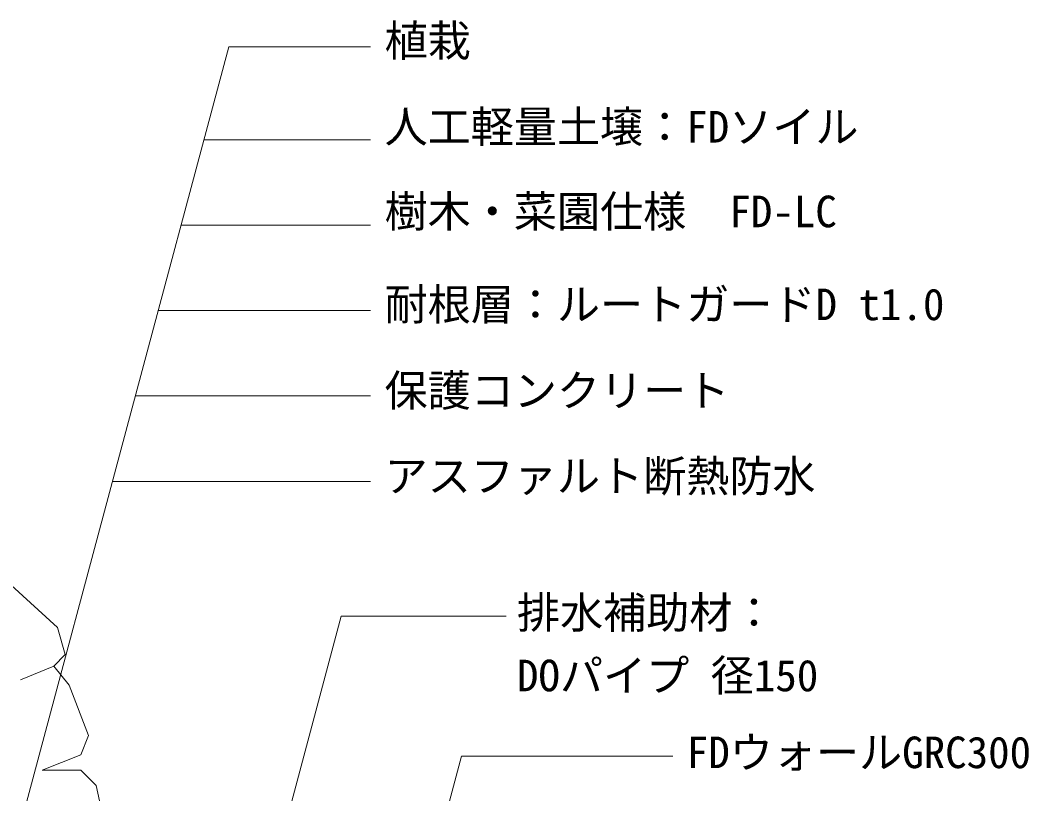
# Model space of a CAD drawing. Units: millimetres, scale not verified. Extents: x -1084 to 781, y -530 to 686.
# Drawn here: x -306.1 to 162, y 178.7 to 537.8 of the extents above; entities that cross this region are included whole.
import ezdxf
from ezdxf.enums import TextEntityAlignment as Align

# ---------------------------------------------------------------- set-up
doc = ezdxf.new("R2010")
doc.units = ezdxf.units.MM
doc.header["$LTSCALE"] = 7
doc.layers.add('0-B_MOJI', color=7, linetype='Continuous', lineweight=18)
doc.layers.add('0-C_GREEN', color=3, linetype='Continuous', lineweight=18)
doc.styles.add('ＭＳ ゴシック', font='')
doc.styles.get('ＭＳ ゴシック').set_extended_font_data('MS Gothic')

msp = doc.modelspace()

# ---------------------------------------------------------------- linework, layer by layer
at = {"layer": '0-B_MOJI'}
for p, q in [((-449.225, -370.285), (-209.219, 525.433)), ((-209.219, 525.433), (-143.497, 525.433)), ((-220.773, 482.312), (-143.497, 482.312)), ((-231.396, 442.667), (-143.497, 442.667)), ((-242.018, 403.023), (-143.497, 403.023)), ((-252.641, 363.378), (-143.497, 363.378)), ((-263.264, 323.733), (-143.497, 323.733)), ((-252.927, -96.553), (-157.084, 261.134)), ((-157.084, 261.134), (-80.566, 261.134)), ((-141.96, 44.715), (-101.354, 196.26)), ((-101.354, 196.26), (-3.26, 196.26))]:
    msp.add_line(p, q, dxfattribs=at)
at = {"layer": '0-C_GREEN'}
for p, q in [((-310.202, 275.651), (-288.722, 255.961)), ((-288.722, 255.961), (-285.142, 243.431)), ((-285.142, 243.431), (-290.512, 238.061)), ((-290.512, 238.061), (-305.985, 231.63)), ((-290.512, 238.061), (-283.352, 229.111)), ((-283.352, 229.111), (-274.402, 205.841)), ((-274.402, 205.841), (-277.982, 196.891)), ((-277.982, 196.891), (-286.932, 193.311)), ((-286.932, 193.311), (-295.882, 189.731)), ((-295.882, 189.731), (-277.982, 189.731)), ((-277.982, 189.731), (-270.822, 182.571)), ((-270.822, 182.571), (-265.452, 157.511))]:
    msp.add_line(p, q, dxfattribs=at)

# ---------------------------------------------------------------- texts
at = {"layer": '0-B_MOJI', "style": 'ＭＳ ゴシック'}
for s, p in [('植栽', (-136.997, 516.58)), ('人工軽量土壌：FDソイル', (-136.997, 476.58)), ('樹木・菜園仕様\u3000FD-LC', (-136.997, 437.29)), ('耐根層：ルートガードD t1.0', (-136.997, 394.169)), ('保護コンクリート', (-136.997, 354.169)), ('アスファルト断熱防水', (-136.997, 314.524)), ('排水補助材：', (-75.566, 251.134)), ('DOパイプ 径150', (-75.566, 221.927)), ('FDウォールGRC300', (3.24, 186.26))]:
    msp.add_text(s, height=14.66, dxfattribs=at).set_placement(p, align=Align.BOTTOM_LEFT)

doc.saveas('drawing.dxf')
